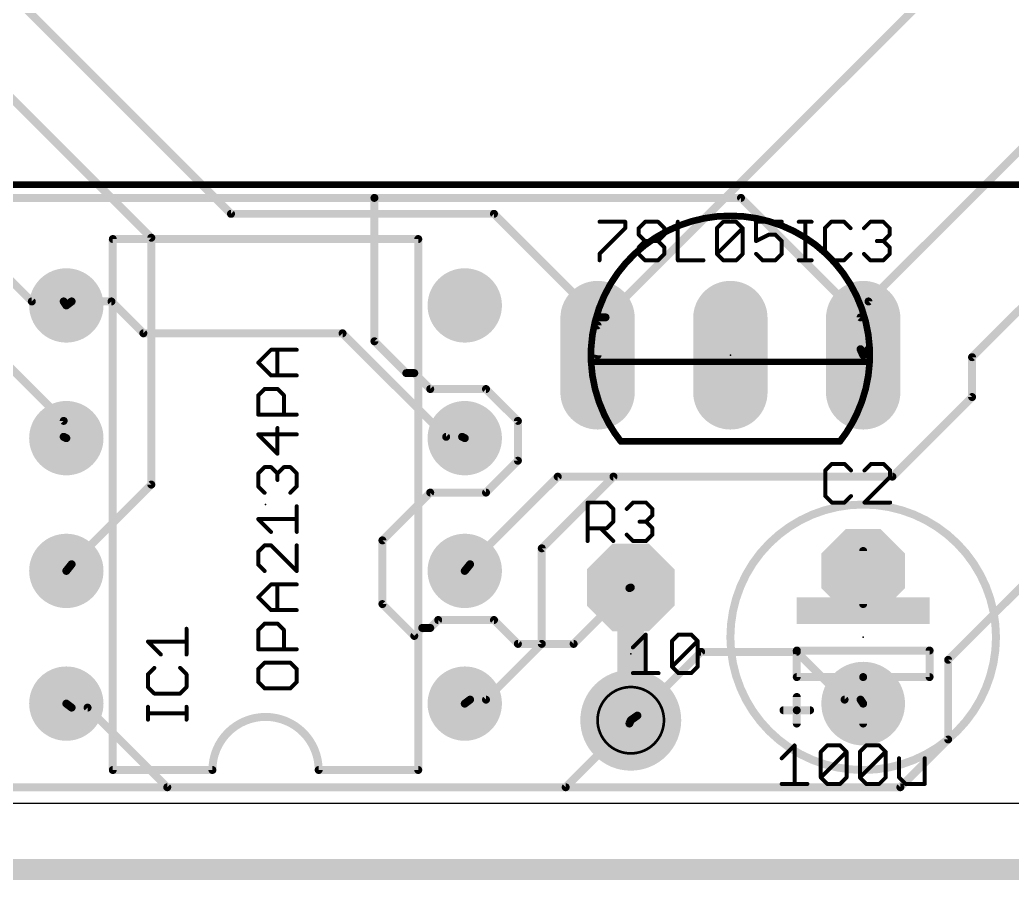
# Model space of a CAD drawing. Extents: x -1.5 to 62.4, y -3.7 to 27.9.
# Drawn here: x 23.24 to 42.22, y -1.47 to 14.99 of the extents above; entities that cross this region are included whole.
import ezdxf

# ---------------------------------------------------------------- set-up
doc = ezdxf.new("R2010")
doc.units = 0
for name, color, linetype in [('1', 22, 'CONTINUOUS'), ('16', 175, 'CONTINUOUS'), ('17', 82, 'CONTINUOUS'), ('20', 7, 'CONTINUOUS'), ('21', 253, 'CONTINUOUS'), ('23', 7, 'CONTINUOUS'), ('25', 253, 'CONTINUOUS'), ('27', 253, 'CONTINUOUS'), ('51', 253, 'CONTINUOUS')]:
    doc.layers.add(name, color=color, linetype=linetype)

# ---------------------------------------------------------------- blocks, each defined once
blk = doc.blocks.new('RECT')
blk.add_solid([(-0.5, -0.5), (0.5, -0.5), (-0.5, 0.5), (0.5, 0.5)])
blk = doc.blocks.new('ROUNDP')
at = {"const_width": 0.5}
blk.add_lwpolyline([(0, -0.25, 1), (0, 0.25, 1), (0, -0.25)], format="xyb", dxfattribs=at)
blk = doc.blocks.new('OCTAGONP')
at = {"const_width": 0.5}
blk.add_lwpolyline([(-0.25, -0.1036), (-0.25, 0.1036), (-0.1036, 0.25), (0.1036, 0.25), (0.25, 0.1036), (0.25, -0.1036), (0.1036, -0.25), (-0.1036, -0.25), (-0.25, -0.1036), (-0.25, 0.1036)], dxfattribs=at)
blk = doc.blocks.new('LONGP100')
at = {"const_width": 1}
blk.add_lwpolyline([(-0.5, 0), (0.5, 0)], dxfattribs=at)
at = {"const_width": 0.5}
for points in [[(-0.5, 0.25, 1), (-0.5, -0.25)], [(0.5, -0.25, 1), (0.5, 0.25)]]:
    blk.add_lwpolyline(points, format="xyb", dxfattribs=at)

msp = doc.modelspace()

# ---------------------------------------------------------------- linework, layer by layer
at = {"layer": '1'}
for points, const_width in [([(47.244, 14.3256), (41.4528, 8.5344)], 0.1524), ([(30.0228, 11.5824), (15.0876, 11.5824)], 0.1524), ([(37.0332, 11.5824), (30.0228, 11.5824)], 0.1524), ([(30.0228, 11.5824), (30.0228, 8.8392)], 0.1524), ([(39.3192, 9.2964), (37.0332, 11.5824)], 0.1524), ([(22.86, 10.2108), (23.4696, 9.6012)], 0.1524), ([(23.4696, 9.6012), (24.0792, 9.6012)], 0.1524), ([(24.0792, 9.6012), (24.13, 9.525)], 0.1524), ([(24.2316, 9.6012), (24.13, 9.525)], 0.1524), ([(24.2316, 9.6012), (24.9936, 9.6012)], 0.1524), ([(24.9936, 9.6012), (25.6032, 8.9916)], 0.1524), ([(39.3192, 8.6868), (39.3192, 9.2964)], 0.1524), ([(25.6032, 8.9916), (29.4132, 8.9916)], 0.1524), ([(29.4132, 8.9916), (31.3944, 7.0104)], 0.1524), ([(30.0228, 8.8392), (30.6324, 8.2296)], 0.1524), ([(39.3192, 8.6868), (39.37, 8.5725)], 0.1524), ([(41.4528, 8.5344), (41.4528, 7.7724)], 0.1524), ([(30.6324, 8.2296), (30.7848, 8.2296)], 0.1524), ([(30.7848, 8.2296), (31.0896, 7.9248)], 0.1524), ([(31.0896, 7.9248), (32.1564, 7.9248)], 0.1524), ([(32.1564, 7.9248), (32.766, 7.3152)], 0.1524), ([(41.4528, 7.7724), (39.9288, 6.2484)], 0.1524), ([(32.766, 7.3152), (32.766, 6.5532)], 0.1524), ([(31.3944, 7.0104), (31.6992, 7.0104)], 0.1524), ([(31.6992, 7.0104), (31.75, 6.985)], 0.1524), ([(32.766, 6.5532), (32.1564, 5.9436)], 0.1524), ([(33.528, 6.2484), (31.8516, 4.572)], 0.1524), ([(39.9288, 6.2484), (33.528, 6.2484)], 0.1524), ([(31.0896, 5.9436), (30.1752, 5.0292)], 0.1524), ([(32.1564, 5.9436), (31.0896, 5.9436)], 0.1524), ([(30.1752, 5.0292), (30.1752, 3.81)], 0.1524), ([(31.8516, 4.572), (31.75, 4.445)], 0.1524), ([(33.8328, 3.048), (34.8996, 4.1148)], 0.1524), ([(34.8996, 4.1148), (34.925, 4.1275)], 0.1524), ([(30.1752, 3.81), (30.7848, 3.2004)], 0.1524), ([(30.7848, 3.2004), (30.9372, 3.3528)], 0.1524), ([(30.9372, 3.3528), (31.0896, 3.3528)], 0.1524), ([(31.0896, 3.3528), (31.242, 3.5052)], 0.1524), ([(31.242, 3.5052), (32.3088, 3.5052)], 0.1524), ([(32.3088, 3.5052), (32.766, 3.048)], 0.1524), ([(32.766, 3.048), (33.8328, 3.048)], 0.1524), ([(35.052, 1.6764), (36.2712, 2.8956)], 0.1524), ([(36.2712, 2.8956), (38.1, 2.8956)], 0.1524), ([(38.1, 2.8956), (39.0144, 1.9812)], 0.1524), ([(24.2316, 1.8288), (24.13, 1.905)], 0.1524), ([(24.5364, 1.8288), (24.2316, 1.8288)], 0.1524), ([(26.0604, 0.3048), (24.5364, 1.8288)], 0.1524), ([(39.0144, 1.9812), (39.3192, 1.9812)], 0.1524), ([(39.3192, 1.9812), (39.37, 1.905)], 0.1524), ([(35.052, 1.6764), (34.925, 1.5875)], 0.1524), ([(34.8996, 1.524), (33.6804, 0.3048)], 0.1524), ([(34.8996, 1.524), (34.925, 1.5875)], 0.1524), ([(33.6804, 0.3048), (26.0604, 0.3048)], 0.1524), ([(62.23, -1.27), (-1.27, -1.27)], 0.4064)]:
    msp.add_lwpolyline(points, dxfattribs=dict(at, const_width=const_width))
at = {"layer": '1', "const_width": 0.0762}
for points in [[(30.0228, 11.6205, 1), (30.0228, 11.5443)], [(30.0609, 11.5824, 1), (29.9847, 11.5824)], [(30.0228, 11.5443, 1), (30.0228, 11.6205)], [(37.0601, 11.6093, 1), (37.0063, 11.5555)], [(37.0332, 11.5443, 1), (37.0332, 11.6205)], [(23.4696, 9.6393, 1), (23.4696, 9.5631)], [(23.4427, 9.5743, 1), (23.4965, 9.6281)], [(24.1109, 9.6223, 1), (24.0475, 9.5801)], [(24.0792, 9.5631, 1), (24.0792, 9.6393)], [(24.1071, 9.5555, 1), (24.1529, 9.4945)], [(24.0983, 9.5039, 1), (24.1617, 9.5461)], [(24.2316, 9.6393, 1), (24.2316, 9.5631)], [(24.2545, 9.5707, 1), (24.2087, 9.6317)], [(25.0205, 9.6281, 1), (24.9667, 9.5743)], [(24.9936, 9.5631, 1), (24.9936, 9.6393)], [(39.3573, 9.2964, 1), (39.2811, 9.2964)], [(39.2923, 9.2695, 1), (39.3461, 9.3233)], [(25.6032, 9.0297, 1), (25.6032, 8.9535)], [(25.5763, 8.9647, 1), (25.6301, 9.0185)], [(29.4401, 9.0185, 1), (29.3863, 8.9647)], [(29.4132, 8.9535, 1), (29.4132, 9.0297)], [(29.9847, 8.8392, 1), (30.0609, 8.8392)], [(30.0497, 8.8661, 1), (29.9959, 8.8123)], [(39.354, 8.7023, 1), (39.2844, 8.6713)], [(39.2811, 8.6868, 1), (39.3573, 8.6868)], [(39.3352, 8.557, 1), (39.4048, 8.588)], [(41.4909, 8.5344, 1), (41.4147, 8.5344)], [(41.4259, 8.5613, 1), (41.4797, 8.5075)], [(30.6324, 8.2677, 1), (30.6324, 8.1915)], [(30.6055, 8.2027, 1), (30.6593, 8.2565)], [(30.8117, 8.2565, 1), (30.7579, 8.2027)], [(30.7848, 8.1915, 1), (30.7848, 8.2677)], [(31.0896, 7.9629, 1), (31.0896, 7.8867)], [(31.0627, 7.8979, 1), (31.1165, 7.9517)], [(32.1833, 7.9517, 1), (32.1295, 7.8979)], [(32.1564, 7.8867, 1), (32.1564, 7.9629)], [(41.4147, 7.7724, 1), (41.4909, 7.7724)], [(41.4797, 7.7455, 1), (41.4259, 7.7993)], [(32.8041, 7.3152, 1), (32.7279, 7.3152)], [(32.7391, 7.2883, 1), (32.7929, 7.3421)], [(31.3944, 7.0485, 1), (31.3944, 6.9723)], [(31.3675, 6.9835, 1), (31.4213, 7.0373)], [(31.7162, 7.0445, 1), (31.6822, 6.9763)], [(31.6992, 6.9723, 1), (31.6992, 7.0485)], [(31.733, 6.9509, 1), (31.767, 7.0191)], [(32.7279, 6.5532, 1), (32.8041, 6.5532)], [(32.7929, 6.5263, 1), (32.7391, 6.5801)], [(33.528, 6.2865, 1), (33.528, 6.2103)], [(33.5549, 6.2215, 1), (33.5011, 6.2753)], [(39.9019, 6.2753, 1), (39.9557, 6.2215)], [(39.9288, 6.2103, 1), (39.9288, 6.2865)], [(31.0896, 5.9817, 1), (31.0896, 5.9055)], [(31.1165, 5.9167, 1), (31.0627, 5.9705)], [(32.1295, 5.9705, 1), (32.1833, 5.9167)], [(32.1564, 5.9055, 1), (32.1564, 5.9817)], [(30.2133, 5.0292, 1), (30.1371, 5.0292)], [(30.1483, 5.0561, 1), (30.2021, 5.0023)], [(31.8247, 4.5989, 1), (31.8785, 4.5451)], [(31.8814, 4.5482, 1), (31.8218, 4.5958)], [(31.7202, 4.4688, 1), (31.7798, 4.4212)], [(34.8826, 4.1489, 1), (34.9166, 4.0807)], [(34.9265, 4.0879, 1), (34.8727, 4.1417)], [(34.942, 4.0934, 1), (34.908, 4.1616)], [(30.1371, 3.81, 1), (30.2133, 3.81)], [(30.2021, 3.8369, 1), (30.1483, 3.7831)], [(30.9372, 3.3909, 1), (30.9372, 3.3147)], [(30.9641, 3.3259, 1), (30.9103, 3.3797)], [(31.0627, 3.3797, 1), (31.1165, 3.3259)], [(31.0896, 3.3147, 1), (31.0896, 3.3909)], [(31.242, 3.5433, 1), (31.242, 3.4671)], [(31.2689, 3.4783, 1), (31.2151, 3.5321)], [(32.3357, 3.5321, 1), (32.2819, 3.4783)], [(32.3088, 3.4671, 1), (32.3088, 3.5433)], [(30.7579, 3.2273, 1), (30.8117, 3.1735)], [(30.7579, 3.1735, 1), (30.8117, 3.2273)], [(32.766, 3.0861, 1), (32.766, 3.0099)], [(32.7391, 3.0211, 1), (32.7929, 3.0749)], [(33.8059, 3.0749, 1), (33.8597, 3.0211)], [(33.8328, 3.0099, 1), (33.8328, 3.0861)], [(36.2712, 2.9337, 1), (36.2712, 2.8575)], [(36.2981, 2.8687, 1), (36.2443, 2.9225)], [(38.1269, 2.9225, 1), (38.0731, 2.8687)], [(38.1, 2.8575, 1), (38.1, 2.9337)], [(24.1529, 1.9355, 1), (24.1071, 1.8745)], [(24.2316, 1.8669, 1), (24.2316, 1.7907)], [(24.5633, 1.8557, 1), (24.5095, 1.8019)], [(24.5364, 1.7907, 1), (24.5364, 1.8669)], [(39.0144, 2.0193, 1), (39.0144, 1.9431)], [(38.9875, 1.9543, 1), (39.0413, 2.0081)], [(39.3509, 2.0023, 1), (39.2875, 1.9601)], [(39.3192, 1.9431, 1), (39.3192, 2.0193)], [(39.3383, 1.8839, 1), (39.4017, 1.9261)], [(24.2087, 1.7983, 1), (24.2545, 1.8593)], [(35.0251, 1.7033, 1), (35.0789, 1.6495)], [(35.0738, 1.6452, 1), (35.0302, 1.7076)], [(34.8642, 1.5381, 1), (34.935, 1.5099)], [(34.9265, 1.4971, 1), (34.8727, 1.5509)], [(34.9032, 1.6187, 1), (34.9468, 1.5563)], [(34.9604, 1.5734, 1), (34.8896, 1.6016)], [(26.0604, 0.3429, 1), (26.0604, 0.2667)], [(33.6804, 0.2667, 1), (33.6804, 0.3429)], [(26.0335, 0.2779, 1), (26.0873, 0.3317)], [(33.6535, 0.3317, 1), (33.7073, 0.2779)]]:
    msp.add_lwpolyline(points, format="xyb", dxfattribs=at)
at = {"layer": '16'}
for points, const_width in [([(27.2796, 11.2776), (13.4112, 25.146)], 0.1524), ([(14.1732, 22.4028), (25.7556, 10.8204)], 0.1524), ([(43.5864, 18.4404), (34.4424, 9.2964)], 0.1524), ([(44.5008, 14.6304), (39.4716, 9.6012)], 0.1524), ([(44.8056, 11.8872), (41.4528, 8.5344)], 0.1524), ([(32.3088, 11.2776), (27.2796, 11.2776)], 0.1524), ([(34.29, 9.2964), (32.3088, 11.2776)], 0.1524), ([(25.7556, 10.8204), (25.7556, 6.096)], 0.1524), ([(39.4716, 9.6012), (39.4716, 8.6868)], 0.1524), ([(34.4424, 9.2964), (34.29, 9.144)], 0.1524), ([(34.4424, 9.2964), (34.29, 9.2964)], 0.1524), ([(34.4424, 9.2964), (34.29, 8.5725)], 0.1524), ([(34.29, 9.144), (34.29, 8.5725)], 0.1524), ([(39.4716, 8.6868), (39.37, 8.5725)], 0.1524), ([(41.4528, 8.5344), (41.4528, 7.7724)], 0.1524), ([(23.0124, 8.382), (24.0792, 7.3152)], 0.1524), ([(41.4528, 7.7724), (39.9288, 6.2484)], 0.1524), ([(24.0792, 7.3152), (24.0792, 7.0104)], 0.1524), ([(24.0792, 7.0104), (24.13, 6.985)], 0.1524), ([(34.5948, 6.2484), (33.2232, 4.8768)], 0.1524), ([(39.9288, 6.2484), (34.5948, 6.2484)], 0.1524), ([(25.7556, 6.096), (24.2316, 4.572)], 0.1524), ([(33.2232, 4.8768), (33.2232, 3.048)], 0.1524), ([(24.2316, 4.572), (24.13, 4.445)], 0.1524), ([(40.9956, 2.7432), (42.8244, 4.572)], 0.1524), ([(33.2232, 3.048), (32.1564, 1.9812)], 0.1524), ([(40.9956, 1.2192), (40.9956, 2.7432)], 0.1524), ([(31.8516, 1.9812), (31.75, 1.905)], 0.1524), ([(32.1564, 1.9812), (31.8516, 1.9812)], 0.1524), ([(40.0812, 0.3048), (40.9956, 1.2192)], 0.1524), ([(13.5636, 0.3048), (40.0812, 0.3048)], 0.1524), ([(-1.27, -1.27), (62.23, -1.27)], 0.4064)]:
    msp.add_lwpolyline(points, dxfattribs=dict(at, const_width=const_width))
at = {"layer": '16', "const_width": 0.0762}
for points in [[(27.2796, 11.3157, 1), (27.2796, 11.2395)], [(27.2527, 11.2507, 1), (27.3065, 11.3045)], [(32.3357, 11.3045, 1), (32.2819, 11.2507)], [(32.3088, 11.2395, 1), (32.3088, 11.3157)], [(25.7937, 10.8204, 1), (25.7175, 10.8204)], [(25.7287, 10.7935, 1), (25.7825, 10.8473)], [(39.5097, 9.6012, 1), (39.4335, 9.6012)], [(39.4447, 9.6281, 1), (39.4985, 9.5743)], [(34.29, 9.3345, 1), (34.29, 9.2583)], [(34.2631, 9.2695, 1), (34.3169, 9.3233)], [(34.4155, 9.3233, 1), (34.4693, 9.2695)], [(34.4797, 9.2886, 1), (34.4051, 9.3042)], [(34.4693, 9.2695, 1), (34.4155, 9.3233)], [(34.4424, 9.2583, 1), (34.4424, 9.3345)], [(34.3281, 9.144, 1), (34.2519, 9.144)], [(34.2631, 9.1709, 1), (34.3169, 9.1171)], [(39.5001, 8.6615, 1), (39.4431, 8.7121)], [(34.2527, 8.5803, 1), (34.3273, 8.5647)], [(34.2519, 8.5725, 1), (34.3281, 8.5725)], [(39.3415, 8.5978, 1), (39.3985, 8.5472)], [(39.4335, 8.6868, 1), (39.5097, 8.6868)], [(41.4909, 8.5344, 1), (41.4147, 8.5344)], [(41.4259, 8.5613, 1), (41.4797, 8.5075)], [(41.4147, 7.7724, 1), (41.4909, 7.7724)], [(41.4797, 7.7455, 1), (41.4259, 7.7993)], [(24.1173, 7.3152, 1), (24.0411, 7.3152)], [(24.0523, 7.2883, 1), (24.1061, 7.3421)], [(24.0962, 7.0445, 1), (24.0622, 6.9763)], [(24.0411, 7.0104, 1), (24.1173, 7.0104)], [(24.113, 6.9509, 1), (24.147, 7.0191)], [(34.5948, 6.2865, 1), (34.5948, 6.2103)], [(34.6217, 6.2215, 1), (34.5679, 6.2753)], [(39.9019, 6.2753, 1), (39.9557, 6.2215)], [(39.9288, 6.2103, 1), (39.9288, 6.2865)], [(25.7175, 6.096, 1), (25.7937, 6.096)], [(25.7825, 6.0691, 1), (25.7287, 6.1229)], [(33.2613, 4.8768, 1), (33.1851, 4.8768)], [(33.1963, 4.9037, 1), (33.2501, 4.8499)], [(24.2047, 4.5989, 1), (24.2585, 4.5451)], [(24.2614, 4.5482, 1), (24.2018, 4.5958)], [(24.1002, 4.4688, 1), (24.1598, 4.4212)], [(33.1851, 3.048, 1), (33.2613, 3.048)], [(33.2501, 3.0211, 1), (33.1963, 3.0749)], [(41.0337, 2.7432, 1), (40.9575, 2.7432)], [(40.9687, 2.7701, 1), (41.0225, 2.7163)], [(31.7271, 1.9355, 1), (31.7729, 1.8745)], [(31.8516, 2.0193, 1), (31.8516, 1.9431)], [(31.8745, 1.9507, 1), (31.8287, 2.0117)], [(32.1295, 2.0081, 1), (32.1833, 1.9543)], [(32.1564, 1.9431, 1), (32.1564, 2.0193)], [(40.9575, 1.2192, 1), (41.0337, 1.2192)], [(41.0225, 1.1923, 1), (40.9687, 1.2461)], [(40.0812, 0.2667, 1), (40.0812, 0.3429)], [(40.0543, 0.3317, 1), (40.1081, 0.2779)]]:
    msp.add_lwpolyline(points, format="xyb", dxfattribs=at)
at = {"layer": '20'}
msp.add_line((0, 0), (61.265, 0), dxfattribs=at)
at = {"layer": '21'}
for points, const_width in [([(39.243, 9.7084, 0.6345), (34.417, 9.7084)], 0.127), ([(25.0571, 10.795, 1), (24.9809, 10.795)], 0.0762), ([(25.019, 10.8331, 1), (25.019, 10.7569)], 0.0762), ([(30.8991, 10.795, 1), (30.8229, 10.795)], 0.0762), ([(30.861, 10.7569, 1), (30.861, 10.8331)], 0.0762), ([(34.3883, 9.7219, 1), (34.4457, 9.6949)], 0.0635), ([(39.2143, 9.6949, 1), (39.2717, 9.7219)], 0.0635), ([(35.4259, 8.4773, 1), (35.4259, 8.4138)], 0.0635), ([(35.6941, 8.4138, 1), (35.6941, 8.4773)], 0.0635), ([(37.9659, 8.4773, 1), (37.9659, 8.4138)], 0.0635), ([(38.2341, 8.4138, 1), (38.2341, 8.4773)], 0.0635), ([(34.417, 7.4366, 0.057), (34.7355, 6.9215)], 0.127), ([(34.4457, 7.4501, 1), (34.3883, 7.4231)], 0.0635), ([(38.9245, 6.9215, 0.0595), (39.2542, 7.4607)], 0.127), ([(39.2831, 7.4475, 1), (39.2253, 7.4739)], 0.0635), ([(34.7355, 6.9532, 1), (34.7355, 6.8898)], 0.0635), ([(34.7106, 6.9018, 1), (34.7604, 6.9412)], 0.0635), ([(38.8996, 6.9412, 1), (38.9494, 6.9018)], 0.0635), ([(38.9245, 6.8898, 1), (38.9245, 6.9532)], 0.0635), ([(39.37, 0.635, 1), (39.37, 5.715, 1), (39.37, 0.635)], 0.1524), ([(35.052, 2.9845, 1), (34.798, 2.9845)], 0.254), ([(34.798, 2.7305, 1), (35.052, 2.7305)], 0.254), ([(38.1381, 2.032, 1), (38.0619, 2.032)], 0.0762), ([(28.956, 0.635, 1), (26.924, 0.635)], 0.1524), ([(37.846, 1.8161, 1), (37.846, 1.7399)], 0.0762), ([(38.1381, 1.778, 1), (38.0619, 1.778)], 0.0762), ([(38.1, 1.8161, 1), (38.1, 1.7399)], 0.0762), ([(38.0619, 1.778, 1), (38.1381, 1.778)], 0.0762), ([(38.1, 1.7399, 1), (38.1, 1.8161)], 0.0762), ([(38.354, 1.7399, 1), (38.354, 1.8161)], 0.0762), ([(38.0619, 1.524, 1), (38.1381, 1.524)], 0.0762), ([(25.019, 0.6731, 1), (25.019, 0.5969)], 0.0762), ([(24.9809, 0.635, 1), (25.0571, 0.635)], 0.0762), ([(26.8859, 0.635, 1), (26.9621, 0.635)], 0.0762), ([(26.924, 0.5969, 1), (26.924, 0.6731)], 0.0762), ([(28.956, 0.6731, 1), (28.956, 0.5969)], 0.0762), ([(28.9179, 0.635, 1), (28.9941, 0.635)], 0.0762), ([(30.8229, 0.635, 1), (30.8991, 0.635)], 0.0762), ([(30.861, 0.5969, 1), (30.861, 0.6731)], 0.0762)]:
    msp.add_lwpolyline(points, format="xyb", dxfattribs=dict(at, const_width=const_width))
for points, const_width in [([(25.019, 10.795), (25.019, 0.635)], 0.1524), ([(25.019, 10.795), (30.861, 10.795)], 0.1524), ([(30.861, 0.635), (30.861, 10.795)], 0.1524), ([(35.6941, 8.4455), (35.4259, 8.4455)], 0.127), ([(38.2341, 8.4455), (37.9659, 8.4455)], 0.127), ([(34.7355, 6.9215), (38.9245, 6.9215)], 0.127), ([(34.925, 2.7305), (34.925, 2.9845)], 0.508), ([(38.1, 1.778), (38.1, 2.032)], 0.1524), ([(38.1, 1.778), (37.846, 1.778)], 0.1524), ([(38.1, 1.524), (38.1, 1.778)], 0.1524), ([(38.354, 1.778), (38.1, 1.778)], 0.1524), ([(25.019, 0.635), (26.924, 0.635)], 0.1524), ([(30.861, 0.635), (28.956, 0.635)], 0.1524)]:
    msp.add_lwpolyline(points, dxfattribs=dict(at, const_width=const_width))
at = {"layer": '23'}
for p in [(36.83, 8.5725), (27.94, 5.715), (39.37, 3.175), (34.925, 2.8575)]:
    msp.add_point(p, dxfattribs=at)
at = {"layer": '25', "const_width": 0.0762}
for points in [[(34.3281, 11.1258), (34.8196, 11.1258)], [(34.8196, 11.003), (34.3281, 10.5115)], [(34.8196, 11.1258), (34.8196, 11.003)], [(35.0765, 11.003), (35.1994, 11.1258)], [(35.0765, 10.8801), (35.0765, 11.003)], [(35.1994, 11.1258), (35.4451, 11.1258)], [(35.4451, 11.1258), (35.568, 11.003)], [(35.568, 11.003), (35.568, 10.8801)], [(35.8249, 11.1258), (35.8249, 10.3886)], [(36.5733, 11.003), (36.6962, 11.1258)], [(36.5733, 10.5115), (36.5733, 11.003)], [(36.5733, 10.5115), (37.0648, 11.003)], [(36.6962, 11.1258), (36.942, 11.1258)], [(36.942, 11.1258), (37.0648, 11.003)], [(37.0648, 11.003), (37.0648, 10.5115)], [(37.8132, 11.1258), (37.3218, 11.1258)], [(37.3218, 11.1258), (37.3218, 10.7572)], [(38.1381, 11.1258), (38.3838, 11.1258)], [(38.261, 10.3886), (38.261, 11.1258)], [(38.7599, 11.1258), (38.637, 11.003)], [(38.637, 11.003), (38.637, 10.5115)], [(39.0057, 11.1258), (38.7599, 11.1258)], [(39.1285, 11.003), (39.0057, 11.1258)], [(39.3855, 11.003), (39.5083, 11.1258)], [(39.5083, 11.1258), (39.7541, 11.1258)], [(39.7541, 11.1258), (39.8769, 11.003)], [(39.8769, 11.003), (39.8769, 10.8801)], [(35.1994, 10.7572), (35.0765, 10.8801)], [(35.568, 10.8801), (35.4451, 10.7572)], [(37.3218, 10.7572), (37.5675, 10.8801)], [(37.5675, 10.8801), (37.6904, 10.8801)], [(37.6904, 10.8801), (37.8132, 10.7572)], [(39.8769, 10.8801), (39.7541, 10.7572)], [(35.0765, 10.6343), (35.1994, 10.7572)], [(35.0765, 10.5115), (35.0765, 10.6343)], [(35.1994, 10.7572), (35.4451, 10.7572)], [(35.4451, 10.7572), (35.568, 10.6343)], [(35.568, 10.6343), (35.568, 10.5115)], [(37.8132, 10.7572), (37.8132, 10.5115)], [(39.7541, 10.7572), (39.6312, 10.7572)], [(39.7541, 10.7572), (39.8769, 10.6343)], [(39.8769, 10.6343), (39.8769, 10.5115)], [(34.3281, 10.5115), (34.3281, 10.3886)], [(35.1994, 10.3886), (35.0765, 10.5115)], [(35.568, 10.5115), (35.4451, 10.3886)], [(36.6962, 10.3886), (36.5733, 10.5115)], [(37.0648, 10.5115), (36.942, 10.3886)], [(37.4446, 10.3886), (37.3218, 10.5115)], [(37.8132, 10.5115), (37.6904, 10.3886)], [(38.637, 10.5115), (38.7599, 10.3886)], [(39.0057, 10.3886), (39.1285, 10.5115)], [(39.5083, 10.3886), (39.3855, 10.5115)], [(39.8769, 10.5115), (39.7541, 10.3886)], [(35.4451, 10.3886), (35.1994, 10.3886)], [(35.8249, 10.3886), (36.3164, 10.3886)], [(36.942, 10.3886), (36.6962, 10.3886)], [(37.6904, 10.3886), (37.4446, 10.3886)], [(38.1381, 10.3886), (38.3838, 10.3886)], [(38.7599, 10.3886), (39.0057, 10.3886)], [(39.7541, 10.3886), (39.5083, 10.3886)], [(38.769, 6.4903), (38.6461, 6.3675)], [(39.0147, 6.4903), (38.769, 6.4903)], [(39.1376, 6.3675), (39.0147, 6.4903)], [(39.5174, 6.4903), (39.3945, 6.3675)], [(39.7631, 6.4903), (39.5174, 6.4903)], [(39.886, 6.3675), (39.7631, 6.4903)], [(38.6461, 6.3675), (38.6461, 5.876)], [(39.3945, 5.7531), (39.886, 6.2446)], [(39.886, 6.2446), (39.886, 6.3675)], [(38.6461, 5.876), (38.769, 5.7531)], [(39.0147, 5.7531), (39.1376, 5.876)], [(34.0995, 5.0165), (34.0995, 5.7537)], [(34.0995, 5.7537), (34.4681, 5.7537)], [(34.4681, 5.7537), (34.591, 5.6309)], [(34.8479, 5.6309), (34.9708, 5.7537)], [(34.9708, 5.7537), (35.2165, 5.7537)], [(35.2165, 5.7537), (35.3394, 5.6309)], [(38.769, 5.7531), (39.0147, 5.7531)], [(39.886, 5.7531), (39.3945, 5.7531)], [(34.591, 5.6309), (34.591, 5.3851)], [(35.3394, 5.508), (35.2165, 5.3851)], [(35.3394, 5.6309), (35.3394, 5.508)], [(34.591, 5.3851), (34.4681, 5.2622)], [(35.2165, 5.3851), (35.0937, 5.3851)], [(35.2165, 5.3851), (35.3394, 5.2622)], [(34.4681, 5.2622), (34.0995, 5.2622)], [(34.3452, 5.2622), (34.591, 5.0165)], [(34.9708, 5.0165), (34.8479, 5.1394)], [(35.3394, 5.1394), (35.2165, 5.0165)], [(35.3394, 5.2622), (35.3394, 5.1394)], [(35.2165, 5.0165), (34.9708, 5.0165)], [(26.4287, 2.8457), (26.4287, 3.3372)], [(34.9649, 2.9807), (35.2106, 3.2264)], [(35.2106, 3.2264), (35.2106, 2.4892)], [(35.7133, 3.1036), (35.8362, 3.2264)], [(35.8362, 3.2264), (36.0819, 3.2264)], [(36.0819, 3.2264), (36.2048, 3.1036)], [(25.9372, 2.8457), (25.6915, 3.0914)], [(25.6915, 3.0914), (26.4287, 3.0914)], [(35.7133, 2.6121), (35.7133, 3.1036)], [(35.7133, 2.6121), (36.2048, 3.1036)], [(36.2048, 3.1036), (36.2048, 2.6121)], [(25.8143, 2.5888), (25.6915, 2.4659)], [(25.6915, 2.4659), (25.6915, 2.2201)], [(26.4287, 2.4659), (26.3058, 2.5888)], [(26.4287, 2.2201), (26.4287, 2.4659)], [(34.9649, 2.4892), (35.4564, 2.4892)], [(35.8362, 2.4892), (35.7133, 2.6121)], [(36.0819, 2.4892), (35.8362, 2.4892)], [(36.2048, 2.6121), (36.0819, 2.4892)], [(25.6915, 2.2201), (25.8143, 2.0973)], [(25.8143, 2.0973), (26.3058, 2.0973)], [(26.3058, 2.0973), (26.4287, 2.2201)], [(25.6915, 1.5983), (25.6915, 1.8441)], [(26.4287, 1.7212), (25.6915, 1.7212)], [(26.4287, 1.5983), (26.4287, 1.8441)], [(37.8114, 0.8598), (38.0572, 1.1055)], [(38.0572, 1.1055), (38.0572, 0.3683)], [(38.5599, 0.9827), (38.6827, 1.1055)], [(38.6827, 1.1055), (38.9285, 1.1055)], [(38.9285, 1.1055), (39.0513, 0.9827)], [(39.3083, 0.9827), (39.4311, 1.1055)], [(39.4311, 1.1055), (39.6769, 1.1055)], [(39.6769, 1.1055), (39.7998, 0.9827)], [(38.5599, 0.4912), (38.5599, 0.9827)], [(38.5599, 0.4912), (39.0513, 0.9827)], [(39.0513, 0.9827), (39.0513, 0.4912)], [(39.3083, 0.4912), (39.3083, 0.9827)], [(39.3083, 0.4912), (39.7998, 0.9827)], [(39.7998, 0.9827), (39.7998, 0.4912)], [(40.0567, 0.8598), (40.0567, 0.4912)], [(40.5482, 0.3683), (40.5482, 0.8598)], [(37.8114, 0.3683), (38.3029, 0.3683)], [(38.6827, 0.3683), (38.5599, 0.4912)], [(38.9285, 0.3683), (38.6827, 0.3683)], [(39.0513, 0.4912), (38.9285, 0.3683)], [(39.4311, 0.3683), (39.3083, 0.4912)], [(39.6769, 0.3683), (39.4311, 0.3683)], [(39.7998, 0.4912), (39.6769, 0.3683)], [(40.0567, 0.4912), (40.1796, 0.3683)], [(40.1796, 0.3683), (40.5482, 0.3683)]]:
    msp.add_lwpolyline(points, dxfattribs=at)
at = {"layer": '25', "const_width": 0.0381}
for points in [[(34.3281, 11.1449, 1), (34.3281, 11.1068)], [(34.8386, 11.1258, 1), (34.8005, 11.1258)], [(34.8005, 11.003, 1), (34.8386, 11.003)], [(34.8331, 10.9895, 1), (34.8061, 11.0164)], [(34.8196, 11.1068, 1), (34.8196, 11.1449)], [(35.0956, 11.003, 1), (35.0575, 11.003)], [(35.063, 11.0164, 1), (35.09, 10.9895)], [(35.1994, 11.1449, 1), (35.1994, 11.1068)], [(35.2129, 11.1124, 1), (35.1859, 11.1393)], [(35.4586, 11.1393, 1), (35.4317, 11.1124)], [(35.4451, 11.1068, 1), (35.4451, 11.1449)], [(35.5871, 11.003, 1), (35.549, 11.003)], [(35.5545, 10.9895, 1), (35.5815, 11.0164)], [(35.844, 11.1258, 1), (35.8059, 11.1258)], [(36.5924, 11.003, 1), (36.5543, 11.003)], [(36.5599, 11.0164, 1), (36.5868, 10.9895)], [(36.6962, 11.1449, 1), (36.6962, 11.1068)], [(36.7097, 11.1124, 1), (36.6827, 11.1393)], [(36.9554, 11.1393, 1), (36.9285, 11.1124)], [(36.942, 11.1068, 1), (36.942, 11.1449)], [(37.0839, 11.003, 1), (37.0458, 11.003)], [(37.0783, 10.9895, 1), (37.0514, 11.0164)], [(37.0514, 10.9895, 1), (37.0783, 11.0164)], [(37.3218, 11.1449, 1), (37.3218, 11.1068)], [(37.3408, 11.1258, 1), (37.3027, 11.1258)], [(37.8132, 11.1068, 1), (37.8132, 11.1449)], [(38.1381, 11.1449, 1), (38.1381, 11.1068)], [(38.28, 11.1258, 1), (38.2419, 11.1258)], [(38.3838, 11.1068, 1), (38.3838, 11.1449)], [(38.6561, 11.003, 1), (38.618, 11.003)], [(38.6236, 11.0164, 1), (38.6505, 10.9895)], [(38.7599, 11.1449, 1), (38.7599, 11.1068)], [(38.7734, 11.1124, 1), (38.7464, 11.1393)], [(39.0191, 11.1393, 1), (38.9922, 11.1124)], [(39.0057, 11.1068, 1), (39.0057, 11.1449)], [(39.1151, 10.9895, 1), (39.142, 11.0164)], [(39.372, 11.0164, 1), (39.3989, 10.9895)], [(39.5083, 11.1449, 1), (39.5083, 11.1068)], [(39.5218, 11.1124, 1), (39.4949, 11.1393)], [(39.7675, 11.1393, 1), (39.7406, 11.1124)], [(39.7541, 11.1068, 1), (39.7541, 11.1449)], [(39.896, 11.003, 1), (39.8579, 11.003)], [(39.8635, 10.9895, 1), (39.8904, 11.0164)], [(35.09, 10.8936, 1), (35.063, 10.8666)], [(35.0575, 10.8801, 1), (35.0956, 10.8801)], [(35.549, 10.8801, 1), (35.5871, 10.8801)], [(35.5815, 10.8666, 1), (35.5545, 10.8936)], [(37.5675, 10.8991, 1), (37.5675, 10.861)], [(37.576, 10.863, 1), (37.559, 10.8971)], [(37.7038, 10.8936, 1), (37.6769, 10.8666)], [(37.6904, 10.861, 1), (37.6904, 10.8991)], [(39.8579, 10.8801, 1), (39.896, 10.8801)], [(39.8904, 10.8666, 1), (39.8635, 10.8936)], [(35.0956, 10.6343, 1), (35.0575, 10.6343)], [(35.063, 10.6478, 1), (35.09, 10.6209)], [(35.1994, 10.7763, 1), (35.1994, 10.7382)], [(35.2129, 10.7437, 1), (35.1859, 10.7707)], [(35.1859, 10.7437, 1), (35.2129, 10.7707)], [(35.4586, 10.7707, 1), (35.4317, 10.7437)], [(35.4317, 10.7707, 1), (35.4586, 10.7437)], [(35.4451, 10.7382, 1), (35.4451, 10.7763)], [(35.5871, 10.6343, 1), (35.549, 10.6343)], [(35.5545, 10.6209, 1), (35.5815, 10.6478)], [(37.3132, 10.7743, 1), (37.3303, 10.7402)], [(37.3027, 10.7572, 1), (37.3408, 10.7572)], [(37.8323, 10.7572, 1), (37.7942, 10.7572)], [(37.7998, 10.7437, 1), (37.8267, 10.7707)], [(39.6312, 10.7763, 1), (39.6312, 10.7382)], [(39.7675, 10.7707, 1), (39.7406, 10.7437)], [(39.7406, 10.7707, 1), (39.7675, 10.7437)], [(39.7541, 10.7382, 1), (39.7541, 10.7763)], [(39.896, 10.6343, 1), (39.8579, 10.6343)], [(39.8635, 10.6209, 1), (39.8904, 10.6478)], [(34.3471, 10.5115, 1), (34.309, 10.5115)], [(34.3146, 10.5249, 1), (34.3416, 10.498)], [(35.09, 10.5249, 1), (35.063, 10.498)], [(35.0575, 10.5115, 1), (35.0956, 10.5115)], [(35.549, 10.5115, 1), (35.5871, 10.5115)], [(35.5815, 10.498, 1), (35.5545, 10.5249)], [(36.5543, 10.5115, 1), (36.5924, 10.5115)], [(36.5868, 10.5249, 1), (36.5599, 10.498)], [(36.5599, 10.5249, 1), (36.5868, 10.498)], [(37.0458, 10.5115, 1), (37.0839, 10.5115)], [(37.0783, 10.498, 1), (37.0514, 10.5249)], [(37.3352, 10.5249, 1), (37.3083, 10.498)], [(37.7942, 10.5115, 1), (37.8323, 10.5115)], [(37.8267, 10.498, 1), (37.7998, 10.5249)], [(38.6505, 10.5249, 1), (38.6236, 10.498)], [(38.618, 10.5115, 1), (38.6561, 10.5115)], [(39.142, 10.498, 1), (39.1151, 10.5249)], [(39.3989, 10.5249, 1), (39.372, 10.498)], [(39.8579, 10.5115, 1), (39.896, 10.5115)], [(39.8904, 10.498, 1), (39.8635, 10.5249)], [(34.309, 10.3886, 1), (34.3471, 10.3886)], [(35.1994, 10.4077, 1), (35.1994, 10.3696)], [(35.1859, 10.3751, 1), (35.2129, 10.4021)], [(35.4317, 10.4021, 1), (35.4586, 10.3751)], [(35.4451, 10.3696, 1), (35.4451, 10.4077)], [(35.8249, 10.4077, 1), (35.8249, 10.3696)], [(35.8059, 10.3886, 1), (35.844, 10.3886)], [(36.3164, 10.3696, 1), (36.3164, 10.4077)], [(36.6962, 10.4077, 1), (36.6962, 10.3696)], [(36.6827, 10.3751, 1), (36.7097, 10.4021)], [(36.9285, 10.4021, 1), (36.9554, 10.3751)], [(36.942, 10.3696, 1), (36.942, 10.4077)], [(37.4446, 10.4077, 1), (37.4446, 10.3696)], [(37.4312, 10.3751, 1), (37.4581, 10.4021)], [(37.6769, 10.4021, 1), (37.7038, 10.3751)], [(37.6904, 10.3696, 1), (37.6904, 10.4077)], [(38.1381, 10.4077, 1), (38.1381, 10.3696)], [(38.2419, 10.3886, 1), (38.28, 10.3886)], [(38.3838, 10.3696, 1), (38.3838, 10.4077)], [(38.7599, 10.4077, 1), (38.7599, 10.3696)], [(38.7464, 10.3751, 1), (38.7734, 10.4021)], [(38.9922, 10.4021, 1), (39.0191, 10.3751)], [(39.0057, 10.3696, 1), (39.0057, 10.4077)], [(39.5083, 10.4077, 1), (39.5083, 10.3696)], [(39.4949, 10.3751, 1), (39.5218, 10.4021)], [(39.7406, 10.4021, 1), (39.7675, 10.3751)], [(39.7541, 10.3696, 1), (39.7541, 10.4077)], [(38.769, 6.5094, 1), (38.769, 6.4713)], [(38.7824, 6.4769, 1), (38.7555, 6.5038)], [(39.0282, 6.5038, 1), (39.0012, 6.4769)], [(39.0147, 6.4713, 1), (39.0147, 6.5094)], [(39.5174, 6.5094, 1), (39.5174, 6.4713)], [(39.5309, 6.4769, 1), (39.5039, 6.5038)], [(39.7766, 6.5038, 1), (39.7497, 6.4769)], [(39.7631, 6.4713, 1), (39.7631, 6.5094)], [(38.6652, 6.3675, 1), (38.6271, 6.3675)], [(38.6326, 6.3809, 1), (38.6596, 6.354)], [(39.1241, 6.354, 1), (39.1511, 6.3809)], [(39.381, 6.3809, 1), (39.408, 6.354)], [(39.9051, 6.3675, 1), (39.867, 6.3675)], [(39.867, 6.2446, 1), (39.9051, 6.2446)], [(39.8725, 6.354, 1), (39.8995, 6.3809)], [(39.8995, 6.2311, 1), (39.8725, 6.2581)], [(38.6596, 5.8894, 1), (38.6326, 5.8625)], [(38.6271, 5.876, 1), (38.6652, 5.876)], [(39.1511, 5.8625, 1), (39.1241, 5.8894)], [(34.1185, 5.7537, 1), (34.0804, 5.7537)], [(34.0995, 5.7728, 1), (34.0995, 5.7347)], [(34.4816, 5.7672, 1), (34.4546, 5.7403)], [(34.4681, 5.7347, 1), (34.4681, 5.7728)], [(34.9708, 5.7728, 1), (34.9708, 5.7347)], [(34.9843, 5.7403, 1), (34.9573, 5.7672)], [(35.23, 5.7672, 1), (35.2031, 5.7403)], [(35.2165, 5.7347, 1), (35.2165, 5.7728)], [(38.769, 5.7721, 1), (38.769, 5.734)], [(38.7555, 5.7396, 1), (38.7824, 5.7666)], [(39.0012, 5.7666, 1), (39.0282, 5.7396)], [(39.0147, 5.734, 1), (39.0147, 5.7721)], [(39.3945, 5.7721, 1), (39.3945, 5.734)], [(39.381, 5.7666, 1), (39.408, 5.7396)], [(39.886, 5.734, 1), (39.886, 5.7721)], [(34.61, 5.6309, 1), (34.5719, 5.6309)], [(34.5775, 5.6174, 1), (34.6045, 5.6443)], [(34.8344, 5.6443, 1), (34.8614, 5.6174)], [(35.3585, 5.6309, 1), (35.3204, 5.6309)], [(35.3204, 5.508, 1), (35.3585, 5.508)], [(35.3259, 5.6174, 1), (35.3529, 5.6443)], [(35.3529, 5.4945, 1), (35.3259, 5.5215)], [(34.5719, 5.3851, 1), (34.61, 5.3851)], [(34.6045, 5.3716, 1), (34.5775, 5.3986)], [(35.0937, 5.4042, 1), (35.0937, 5.3661)], [(35.23, 5.3986, 1), (35.2031, 5.3716)], [(35.2031, 5.3986, 1), (35.23, 5.3716)], [(35.2165, 5.3661, 1), (35.2165, 5.4042)], [(34.0995, 5.2813, 1), (34.0995, 5.2432)], [(34.3587, 5.2757, 1), (34.3318, 5.2488)], [(34.4546, 5.2757, 1), (34.4816, 5.2488)], [(34.4681, 5.2432, 1), (34.4681, 5.2813)], [(34.8614, 5.1528, 1), (34.8344, 5.1259)], [(35.3585, 5.2622, 1), (35.3204, 5.2622)], [(35.3204, 5.1394, 1), (35.3585, 5.1394)], [(35.3259, 5.2488, 1), (35.3529, 5.2757)], [(35.3529, 5.1259, 1), (35.3259, 5.1528)], [(34.0804, 5.0165, 1), (34.1185, 5.0165)], [(34.5775, 5.003, 1), (34.6045, 5.03)], [(34.9708, 5.0356, 1), (34.9708, 4.9975)], [(34.9573, 5.003, 1), (34.9843, 5.03)], [(35.2031, 5.03, 1), (35.23, 5.003)], [(35.2165, 4.9975, 1), (35.2165, 5.0356)], [(26.4478, 3.3372, 1), (26.4097, 3.3372)], [(35.2297, 3.2264, 1), (35.1916, 3.2264)], [(35.2241, 3.213, 1), (35.1971, 3.2399)], [(35.8362, 3.2455, 1), (35.8362, 3.2074)], [(35.8496, 3.213, 1), (35.8227, 3.2399)], [(36.0954, 3.2399, 1), (36.0684, 3.213)], [(36.0819, 3.2074, 1), (36.0819, 3.2455)], [(25.6915, 3.1105, 1), (25.6915, 3.0724)], [(25.7049, 3.1049, 1), (25.678, 3.078)], [(26.4287, 3.0724, 1), (26.4287, 3.1105)], [(35.7323, 3.1036, 1), (35.6942, 3.1036)], [(35.6998, 3.117, 1), (35.7268, 3.0901)], [(36.2238, 3.1036, 1), (36.1857, 3.1036)], [(36.2182, 3.0901, 1), (36.1913, 3.117)], [(36.1913, 3.0901, 1), (36.2182, 3.117)], [(25.9237, 2.8322, 1), (25.9507, 2.8592)], [(26.4097, 2.8457, 1), (26.4478, 2.8457)], [(34.9514, 2.9942, 1), (34.9783, 2.9672)], [(25.7105, 2.4659, 1), (25.6724, 2.4659)], [(25.678, 2.4794, 1), (25.7049, 2.4524)], [(25.8278, 2.5753, 1), (25.8009, 2.6022)], [(26.3193, 2.6022, 1), (26.2924, 2.5753)], [(26.4478, 2.4659, 1), (26.4097, 2.4659)], [(26.4152, 2.4524, 1), (26.4422, 2.4794)], [(34.9649, 2.5083, 1), (34.9649, 2.4702)], [(35.1916, 2.4892, 1), (35.2297, 2.4892)], [(35.4564, 2.4702, 1), (35.4564, 2.5083)], [(35.7268, 2.6255, 1), (35.6998, 2.5986)], [(35.6998, 2.6255, 1), (35.7268, 2.5986)], [(35.6942, 2.6121, 1), (35.7323, 2.6121)], [(35.8362, 2.5083, 1), (35.8362, 2.4702)], [(35.8227, 2.4757, 1), (35.8496, 2.5027)], [(36.0684, 2.5027, 1), (36.0954, 2.4757)], [(36.0819, 2.4702, 1), (36.0819, 2.5083)], [(36.1857, 2.6121, 1), (36.2238, 2.6121)], [(36.2182, 2.5986, 1), (36.1913, 2.6255)], [(25.6724, 2.2201, 1), (25.7105, 2.2201)], [(25.7049, 2.2336, 1), (25.678, 2.2067)], [(25.8143, 2.1163, 1), (25.8143, 2.0782)], [(25.8009, 2.0838, 1), (25.8278, 2.1107)], [(26.2924, 2.1107, 1), (26.3193, 2.0838)], [(26.3058, 2.0782, 1), (26.3058, 2.1163)], [(26.4097, 2.2201, 1), (26.4478, 2.2201)], [(26.4422, 2.2067, 1), (26.4152, 2.2336)], [(25.7105, 1.8441, 1), (25.6724, 1.8441)], [(25.6915, 1.7402, 1), (25.6915, 1.7021)], [(26.4478, 1.8441, 1), (26.4097, 1.8441)], [(26.4287, 1.7021, 1), (26.4287, 1.7402)], [(25.6724, 1.5983, 1), (25.7105, 1.5983)], [(26.4097, 1.5983, 1), (26.4478, 1.5983)], [(38.0762, 1.1055, 1), (38.0381, 1.1055)], [(38.0706, 1.0921, 1), (38.0437, 1.119)], [(38.6827, 1.1246, 1), (38.6827, 1.0865)], [(38.6962, 1.0921, 1), (38.6693, 1.119)], [(38.9419, 1.119, 1), (38.915, 1.0921)], [(38.9285, 1.0865, 1), (38.9285, 1.1246)], [(39.4311, 1.1246, 1), (39.4311, 1.0865)], [(39.4446, 1.0921, 1), (39.4177, 1.119)], [(39.6904, 1.119, 1), (39.6634, 1.0921)], [(39.6769, 1.0865, 1), (39.6769, 1.1246)], [(38.5789, 0.9827, 1), (38.5408, 0.9827)], [(38.5464, 0.9961, 1), (38.5733, 0.9692)], [(39.0704, 0.9827, 1), (39.0323, 0.9827)], [(39.0648, 0.9692, 1), (39.0379, 0.9961)], [(39.0379, 0.9692, 1), (39.0648, 0.9961)], [(39.3273, 0.9827, 1), (39.2892, 0.9827)], [(39.2948, 0.9961, 1), (39.3217, 0.9692)], [(39.8188, 0.9827, 1), (39.7807, 0.9827)], [(39.8132, 0.9692, 1), (39.7863, 0.9961)], [(39.7863, 0.9692, 1), (39.8132, 0.9961)], [(37.798, 0.8733, 1), (37.8249, 0.8463)], [(40.0757, 0.8598, 1), (40.0376, 0.8598)], [(40.5672, 0.8598, 1), (40.5291, 0.8598)], [(37.8114, 0.3874, 1), (37.8114, 0.3493)], [(38.0381, 0.3683, 1), (38.0762, 0.3683)], [(38.3029, 0.3493, 1), (38.3029, 0.3874)], [(38.5408, 0.4912, 1), (38.5789, 0.4912)], [(38.5733, 0.5046, 1), (38.5464, 0.4777)], [(38.5464, 0.5046, 1), (38.5733, 0.4777)], [(38.6827, 0.3874, 1), (38.6827, 0.3493)], [(38.6693, 0.3548, 1), (38.6962, 0.3818)], [(38.915, 0.3818, 1), (38.9419, 0.3548)], [(38.9285, 0.3493, 1), (38.9285, 0.3874)], [(39.0323, 0.4912, 1), (39.0704, 0.4912)], [(39.0648, 0.4777, 1), (39.0379, 0.5046)], [(39.3217, 0.5046, 1), (39.2948, 0.4777)], [(39.2948, 0.5046, 1), (39.3217, 0.4777)], [(39.2892, 0.4912, 1), (39.3273, 0.4912)], [(39.4311, 0.3874, 1), (39.4311, 0.3493)], [(39.4177, 0.3548, 1), (39.4446, 0.3818)], [(39.6634, 0.3818, 1), (39.6904, 0.3548)], [(39.6769, 0.3493, 1), (39.6769, 0.3874)], [(39.7807, 0.4912, 1), (39.8188, 0.4912)], [(39.8132, 0.4777, 1), (39.7863, 0.5046)], [(40.0376, 0.4912, 1), (40.0757, 0.4912)], [(40.0702, 0.5046, 1), (40.0432, 0.4777)], [(40.1796, 0.3874, 1), (40.1796, 0.3493)], [(40.1661, 0.3548, 1), (40.193, 0.3818)], [(40.5291, 0.3683, 1), (40.5672, 0.3683)], [(40.5482, 0.3493, 1), (40.5482, 0.3874)]]:
    msp.add_lwpolyline(points, format="xyb", dxfattribs=at)
at = {"layer": '27', "const_width": 0.0762}
for points in [[(27.7997, 8.4302), (28.0454, 8.6759)], [(28.0454, 8.6759), (28.5369, 8.6759)], [(28.1683, 8.1844), (28.1683, 8.6759)], [(28.0454, 8.1844), (27.7997, 8.4302)], [(28.5369, 8.1844), (28.0454, 8.1844)], [(27.7997, 7.8046), (27.9225, 7.9275)], [(27.7997, 7.436), (27.7997, 7.8046)], [(27.9225, 7.9275), (28.1683, 7.9275)], [(28.1683, 7.9275), (28.2912, 7.8046)], [(28.2912, 7.8046), (28.2912, 7.436)], [(28.5369, 7.436), (27.7997, 7.436)], [(28.1683, 6.6876), (28.1683, 7.1791)], [(28.5369, 7.0562), (27.7997, 7.0562)], [(27.7997, 7.0562), (28.1683, 6.6876)], [(27.7997, 6.3078), (27.9225, 6.4307)], [(27.9225, 6.4307), (28.0454, 6.4307)], [(28.0454, 6.4307), (28.1683, 6.3078)], [(28.1683, 6.3078), (28.2912, 6.4307)], [(28.2912, 6.4307), (28.414, 6.4307)], [(28.414, 6.4307), (28.5369, 6.3078)], [(27.7997, 6.062), (27.7997, 6.3078)], [(28.1683, 6.3078), (28.1683, 6.1849)], [(28.5369, 6.3078), (28.5369, 6.062)], [(27.9225, 5.9392), (27.7997, 6.062)], [(28.5369, 6.062), (28.414, 5.9392)], [(28.5369, 5.1908), (28.5369, 5.6822)], [(28.0454, 5.1908), (27.7997, 5.4365)], [(27.7997, 5.4365), (28.5369, 5.4365)], [(27.9225, 4.9338), (27.7997, 4.811)], [(28.0454, 4.9338), (27.9225, 4.9338)], [(28.5369, 4.4423), (28.0454, 4.9338)], [(28.5369, 4.9338), (28.5369, 4.4423)], [(27.7997, 4.811), (27.7997, 4.5652)], [(27.7997, 4.5652), (27.9225, 4.4423)], [(27.7997, 3.9397), (28.0454, 4.1854)], [(28.0454, 4.1854), (28.5369, 4.1854)], [(28.1683, 3.6939), (28.1683, 4.1854)], [(28.0454, 3.6939), (27.7997, 3.9397)], [(28.5369, 3.6939), (28.0454, 3.6939)], [(27.7997, 3.3141), (27.9225, 3.437)], [(27.9225, 3.437), (28.1683, 3.437)], [(28.1683, 3.437), (28.2912, 3.3141)], [(27.7997, 2.9455), (27.7997, 3.3141)], [(28.2912, 3.3141), (28.2912, 2.9455)], [(28.5369, 2.9455), (27.7997, 2.9455)], [(27.9225, 2.6886), (27.7997, 2.5657)], [(28.414, 2.6886), (27.9225, 2.6886)], [(28.5369, 2.5657), (28.414, 2.6886)], [(27.7997, 2.5657), (27.7997, 2.32)], [(28.5369, 2.32), (28.5369, 2.5657)], [(27.7997, 2.32), (27.9225, 2.1971)], [(28.414, 2.1971), (28.5369, 2.32)], [(27.9225, 2.1971), (28.414, 2.1971)]]:
    msp.add_lwpolyline(points, dxfattribs=at)
at = {"layer": '27', "const_width": 0.0381}
for points in [[(28.0454, 8.695, 1), (28.0454, 8.6569)], [(28.0589, 8.6624, 1), (28.0319, 8.6894)], [(28.1873, 8.6759, 1), (28.1492, 8.6759)], [(28.5369, 8.6569, 1), (28.5369, 8.695)], [(27.8131, 8.4436, 1), (27.7862, 8.4167)], [(27.7862, 8.4436, 1), (27.8131, 8.4167)], [(28.0454, 8.2035, 1), (28.0454, 8.1654)], [(28.0319, 8.171, 1), (28.0589, 8.1979)], [(28.1492, 8.1844, 1), (28.1873, 8.1844)], [(28.5369, 8.1654, 1), (28.5369, 8.2035)], [(27.8187, 7.8046, 1), (27.7806, 7.8046)], [(27.7862, 7.8181, 1), (27.8131, 7.7912)], [(27.9225, 7.9465, 1), (27.9225, 7.9084)], [(27.936, 7.914, 1), (27.9091, 7.941)], [(28.1818, 7.941, 1), (28.1548, 7.914)], [(28.1683, 7.9084, 1), (28.1683, 7.9465)], [(28.3102, 7.8046, 1), (28.2721, 7.8046)], [(28.2777, 7.7912, 1), (28.3046, 7.8181)], [(27.7806, 7.436, 1), (27.8187, 7.436)], [(27.7997, 7.4551, 1), (27.7997, 7.417)], [(28.2721, 7.436, 1), (28.3102, 7.436)], [(28.5369, 7.417, 1), (28.5369, 7.4551)], [(28.1873, 7.1791, 1), (28.1492, 7.1791)], [(27.8131, 7.0697, 1), (27.7862, 7.0427)], [(27.7997, 7.0753, 1), (27.7997, 7.0372)], [(28.5369, 7.0372, 1), (28.5369, 7.0753)], [(28.1492, 6.6876, 1), (28.1873, 6.6876)], [(28.1548, 6.6741, 1), (28.1818, 6.7011)], [(27.9225, 6.4497, 1), (27.9225, 6.4116)], [(27.936, 6.4172, 1), (27.9091, 6.4441)], [(28.0589, 6.4441, 1), (28.0319, 6.4172)], [(28.0454, 6.4116, 1), (28.0454, 6.4497)], [(28.2912, 6.4497, 1), (28.2912, 6.4116)], [(28.3046, 6.4172, 1), (28.2777, 6.4441)], [(28.4275, 6.4441, 1), (28.4006, 6.4172)], [(28.414, 6.4116, 1), (28.414, 6.4497)], [(27.8187, 6.3078, 1), (27.7806, 6.3078)], [(27.7862, 6.3213, 1), (27.8131, 6.2943)], [(28.1873, 6.3078, 1), (28.1492, 6.3078)], [(28.1548, 6.3213, 1), (28.1818, 6.2943)], [(28.1548, 6.2943, 1), (28.1818, 6.3213)], [(28.556, 6.3078, 1), (28.5179, 6.3078)], [(28.5234, 6.2943, 1), (28.5504, 6.3213)], [(27.7806, 6.062, 1), (27.8187, 6.062)], [(27.8131, 6.0755, 1), (27.7862, 6.0486)], [(28.1492, 6.1849, 1), (28.1873, 6.1849)], [(28.5179, 6.062, 1), (28.556, 6.062)], [(28.5504, 6.0486, 1), (28.5234, 6.0755)], [(27.9091, 5.9257, 1), (27.936, 5.9526)], [(28.4006, 5.9526, 1), (28.4275, 5.9257)], [(28.556, 5.6822, 1), (28.5179, 5.6822)], [(27.8131, 5.45, 1), (27.7862, 5.423)], [(27.7997, 5.4556, 1), (27.7997, 5.4175)], [(28.5369, 5.4175, 1), (28.5369, 5.4556)], [(28.0319, 5.1773, 1), (28.0589, 5.2042)], [(28.5179, 5.1908, 1), (28.556, 5.1908)], [(27.9225, 4.9529, 1), (27.9225, 4.9148)], [(27.936, 4.9204, 1), (27.9091, 4.9473)], [(28.0589, 4.9473, 1), (28.0319, 4.9204)], [(28.0454, 4.9148, 1), (28.0454, 4.9529)], [(28.556, 4.9338, 1), (28.5179, 4.9338)], [(27.8187, 4.811, 1), (27.7806, 4.811)], [(27.7862, 4.8244, 1), (27.8131, 4.7975)], [(27.8131, 4.5787, 1), (27.7862, 4.5517)], [(27.7806, 4.5652, 1), (27.8187, 4.5652)], [(27.9091, 4.4289, 1), (27.936, 4.4558)], [(28.5179, 4.4423, 1), (28.556, 4.4423)], [(28.5234, 4.4289, 1), (28.5504, 4.4558)], [(28.0454, 4.2045, 1), (28.0454, 4.1664)], [(28.0589, 4.1719, 1), (28.0319, 4.1989)], [(28.1873, 4.1854, 1), (28.1492, 4.1854)], [(28.5369, 4.1664, 1), (28.5369, 4.2045)], [(27.8131, 3.9531, 1), (27.7862, 3.9262)], [(27.7862, 3.9531, 1), (27.8131, 3.9262)], [(28.0454, 3.713, 1), (28.0454, 3.6749)], [(28.0319, 3.6805, 1), (28.0589, 3.7074)], [(28.1492, 3.6939, 1), (28.1873, 3.6939)], [(28.5369, 3.6749, 1), (28.5369, 3.713)], [(27.9225, 3.4561, 1), (27.9225, 3.418)], [(27.936, 3.4235, 1), (27.9091, 3.4505)], [(28.1818, 3.4505, 1), (28.1548, 3.4235)], [(28.1683, 3.418, 1), (28.1683, 3.4561)], [(27.8187, 3.3141, 1), (27.7806, 3.3141)], [(27.7862, 3.3276, 1), (27.8131, 3.3007)], [(28.3102, 3.3141, 1), (28.2721, 3.3141)], [(28.2777, 3.3007, 1), (28.3046, 3.3276)], [(27.7806, 2.9455, 1), (27.8187, 2.9455)], [(27.7997, 2.9646, 1), (27.7997, 2.9265)], [(28.2721, 2.9455, 1), (28.3102, 2.9455)], [(28.5369, 2.9265, 1), (28.5369, 2.9646)], [(27.9225, 2.7076, 1), (27.9225, 2.6695)], [(27.936, 2.6751, 1), (27.9091, 2.7021)], [(28.4275, 2.7021, 1), (28.4006, 2.6751)], [(28.414, 2.6695, 1), (28.414, 2.7076)], [(27.8187, 2.5657, 1), (27.7806, 2.5657)], [(27.7862, 2.5792, 1), (27.8131, 2.5522)], [(28.556, 2.5657, 1), (28.5179, 2.5657)], [(28.5234, 2.5522, 1), (28.5504, 2.5792)], [(27.7806, 2.32, 1), (27.8187, 2.32)], [(27.8131, 2.3334, 1), (27.7862, 2.3065)], [(28.5179, 2.32, 1), (28.556, 2.32)], [(28.5504, 2.3065, 1), (28.5234, 2.3334)], [(27.9225, 2.2162, 1), (27.9225, 2.1781)], [(27.9091, 2.1836, 1), (27.936, 2.2106)], [(28.4006, 2.2106, 1), (28.4275, 2.1836)], [(28.414, 2.1781, 1), (28.414, 2.2162)]]:
    msp.add_lwpolyline(points, format="xyb", dxfattribs=at)
at = {"layer": '51'}
for points, const_width in [([(46.305, 11.835), (14.655, 11.835)], 0.127), ([(35.4259, 8.4455), (34.166, 8.4455)], 0.127), ([(37.9659, 8.4455), (35.6941, 8.4455)], 0.127), ([(39.494, 8.4455), (38.2341, 8.4455)], 0.127), ([(39.37, 3.81), (39.37, 4.826)], 0.1524), ([(34.925, 1.5875), (34.925, 4.1275)], 0.508), ([(40.64, 2.921), (38.1, 2.921)], 0.1524), ([(38.1, 2.921), (38.1, 2.413)], 0.1524), ([(40.64, 2.413), (40.64, 2.921)], 0.1524), ([(38.1, 2.413), (39.37, 2.413)], 0.1524), ([(39.37, 1.524), (39.37, 2.413)], 0.1524), ([(39.37, 2.413), (40.64, 2.413)], 0.1524)]:
    msp.add_lwpolyline(points, dxfattribs=dict(at, const_width=const_width))
for points, const_width in [([(34.417, 9.7084, 0.1225), (34.166, 8.4455)], 0.127), ([(34.4457, 9.6949, 1), (34.3883, 9.7219)], 0.0635), ([(39.494, 8.4455, 0.1225), (39.243, 9.7084)], 0.127), ([(39.2717, 9.7219, 1), (39.2143, 9.6949)], 0.0635), ([(34.166, 8.4773, 1), (34.166, 8.4138)], 0.0635), ([(34.166, 8.4455, 0.0984), (34.417, 7.4366)], 0.127), ([(34.1977, 8.447, 1), (34.1343, 8.444)], 0.0635), ([(34.1343, 8.444, 1), (34.1977, 8.447)], 0.0635), ([(35.4259, 8.4138, 1), (35.4259, 8.4773)], 0.0635), ([(35.6941, 8.4773, 1), (35.6941, 8.4138)], 0.0635), ([(37.9659, 8.4138, 1), (37.9659, 8.4773)], 0.0635), ([(38.2341, 8.4773, 1), (38.2341, 8.4138)], 0.0635), ([(39.243, 7.4366, 0.0984), (39.494, 8.4455)], 0.127), ([(39.5257, 8.444, 1), (39.4623, 8.447)], 0.0635), ([(39.4623, 8.447, 1), (39.5257, 8.444)], 0.0635), ([(39.494, 8.4138, 1), (39.494, 8.4773)], 0.0635), ([(34.3883, 7.4231, 1), (34.4457, 7.4501)], 0.0635), ([(39.2143, 7.4501, 1), (39.2717, 7.4231)], 0.0635), ([(39.4081, 4.826, 1), (39.3319, 4.826)], 0.0762), ([(35.052, 4.1275, 1), (34.798, 4.1275)], 0.254), ([(39.3319, 3.81, 1), (39.4081, 3.81)], 0.0762), ([(38.1, 2.9591, 1), (38.1, 2.8829)], 0.0762), ([(38.1381, 2.921, 1), (38.0619, 2.921)], 0.0762), ([(40.6781, 2.921, 1), (40.6019, 2.921)], 0.0762), ([(40.64, 2.8829, 1), (40.64, 2.9591)], 0.0762), ([(34.925, 0.6985, 1), (34.925, 2.4765, 1), (34.925, 0.6985)], 0.1524), ([(38.1, 2.4511, 1), (38.1, 2.3749)], 0.0762), ([(39.4081, 2.413, 1), (39.3319, 2.413)], 0.0762), ([(39.37, 2.4511, 1), (39.37, 2.3749)], 0.0762), ([(39.37, 2.3749, 1), (39.37, 2.4511)], 0.0762), ([(40.64, 2.3749, 1), (40.64, 2.4511)], 0.0762), ([(38.0619, 2.413, 1), (38.1381, 2.413)], 0.0762), ([(40.6019, 2.413, 1), (40.6781, 2.413)], 0.0762), ([(34.925, 0.9525, 1), (34.925, 2.2225, 1), (34.925, 0.9525)], 0.0508), ([(34.798, 1.5875, 1), (35.052, 1.5875)], 0.254), ([(39.3319, 1.524, 1), (39.4081, 1.524)], 0.0762)]:
    msp.add_lwpolyline(points, format="xyb", dxfattribs=dict(at, const_width=const_width))

# ---------------------------------------------------------------- block references
at = {"layer": '17'}
for name, p, xscale, yscale, rotation in [('ROUNDP', (24.13, 9.525), 1.4224, 1.4224, 180), ('ROUNDP', (24.13, 9.525), 1.4224, 1.4224, 180), ('ROUNDP', (31.75, 9.525), 1.4224, 1.4224, 180), ('ROUNDP', (31.75, 9.525), 1.4224, 1.4224, 180), ('LONGP100', (34.29, 8.5725), 1.4224, 1.4224, 90), ('LONGP100', (34.29, 8.5725), 1.4224, 1.4224, 90), ('LONGP100', (36.83, 8.5725), 1.4224, 1.4224, 90), ('LONGP100', (36.83, 8.5725), 1.4224, 1.4224, 90), ('LONGP100', (39.37, 8.5725), 1.4224, 1.4224, 90), ('LONGP100', (39.37, 8.5725), 1.4224, 1.4224, 90), ('ROUNDP', (24.13, 6.985), 1.4224, 1.4224, 180), ('ROUNDP', (24.13, 6.985), 1.4224, 1.4224, 180), ('ROUNDP', (31.75, 6.985), 1.4224, 1.4224, 180), ('ROUNDP', (31.75, 6.985), 1.4224, 1.4224, 180), ('ROUNDP', (24.13, 4.445), 1.4224, 1.4224, 180), ('ROUNDP', (24.13, 4.445), 1.4224, 1.4224, 180), ('ROUNDP', (31.75, 4.445), 1.4224, 1.4224, 180), ('ROUNDP', (31.75, 4.445), 1.4224, 1.4224, 180), ('OCTAGONP', (39.37, 4.445), 1.6002, 1.6002, 90), ('OCTAGONP', (39.37, 4.445), 1.6002, 1.6002, 90), ('OCTAGONP', (34.925, 4.1275), 1.6764, 1.6764, 90), ('OCTAGONP', (34.925, 4.1275), 1.6764, 1.6764, 90), ('ROUNDP', (39.37, 1.905), 1.6002, 1.6002, 90), ('ROUNDP', (39.37, 1.905), 1.6002, 1.6002, 90), ('ROUNDP', (24.13, 1.905), 1.4224, 1.4224, 180), ('ROUNDP', (24.13, 1.905), 1.4224, 1.4224, 180), ('ROUNDP', (31.75, 1.905), 1.4224, 1.4224, 180), ('ROUNDP', (31.75, 1.905), 1.4224, 1.4224, 180), ('OCTAGONP', (34.925, 1.5875), 1.6764, 1.6764, 90), ('OCTAGONP', (34.925, 1.5875), 1.6764, 1.6764, 90)]:
    msp.add_blockref(name, p, dxfattribs=dict(at, xscale=xscale, yscale=yscale, rotation=rotation))
at = {"layer": '51', "xscale": 0.508, "yscale": 2.54, "rotation": 90}
msp.add_blockref('RECT', (39.37, 3.683), dxfattribs=at)

doc.saveas('drawing.dxf')
